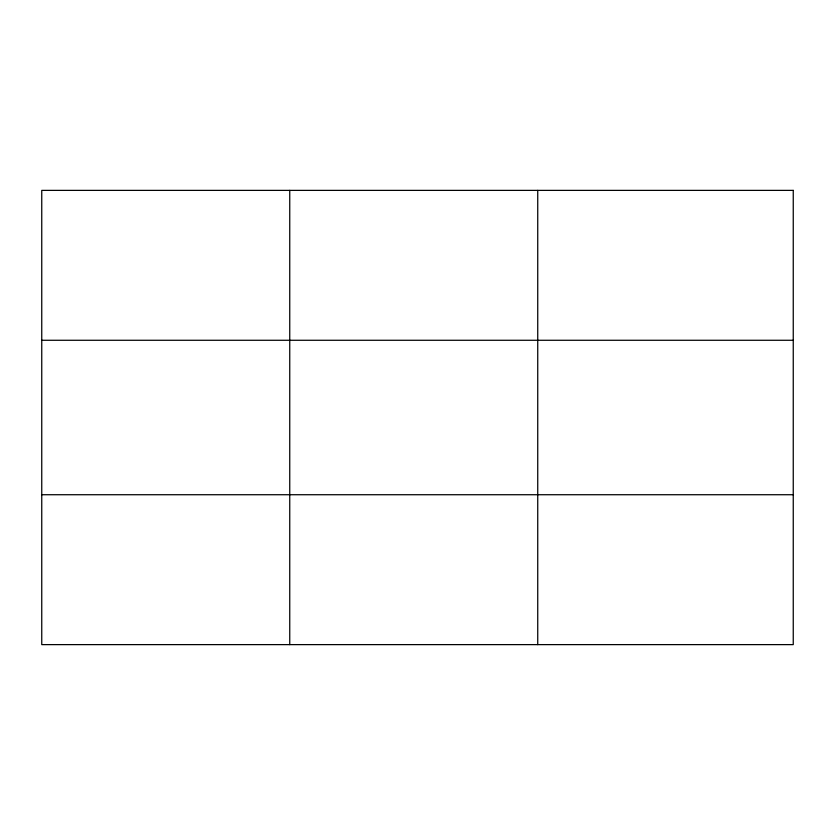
<?xml version="1.0" encoding="UTF-8"?>
<svg xmlns="http://www.w3.org/2000/svg" width="835" height="835" viewBox="0 0 835 835"><rect width="100%" height="100%" fill="white"/><g stroke="black" fill="none" stroke-linecap="round" stroke-linejoin="round"><path stroke-width="1.25" d="M289.745 644.62L289.745 190.38M537.74 644.62L537.74 190.38M41.75 340.273L793.25 340.273M41.75 494.727L793.25 494.727M793.25 190.38L793.25 644.62L41.75 644.62L41.75 190.38L793.25 190.38"/></g></svg>
